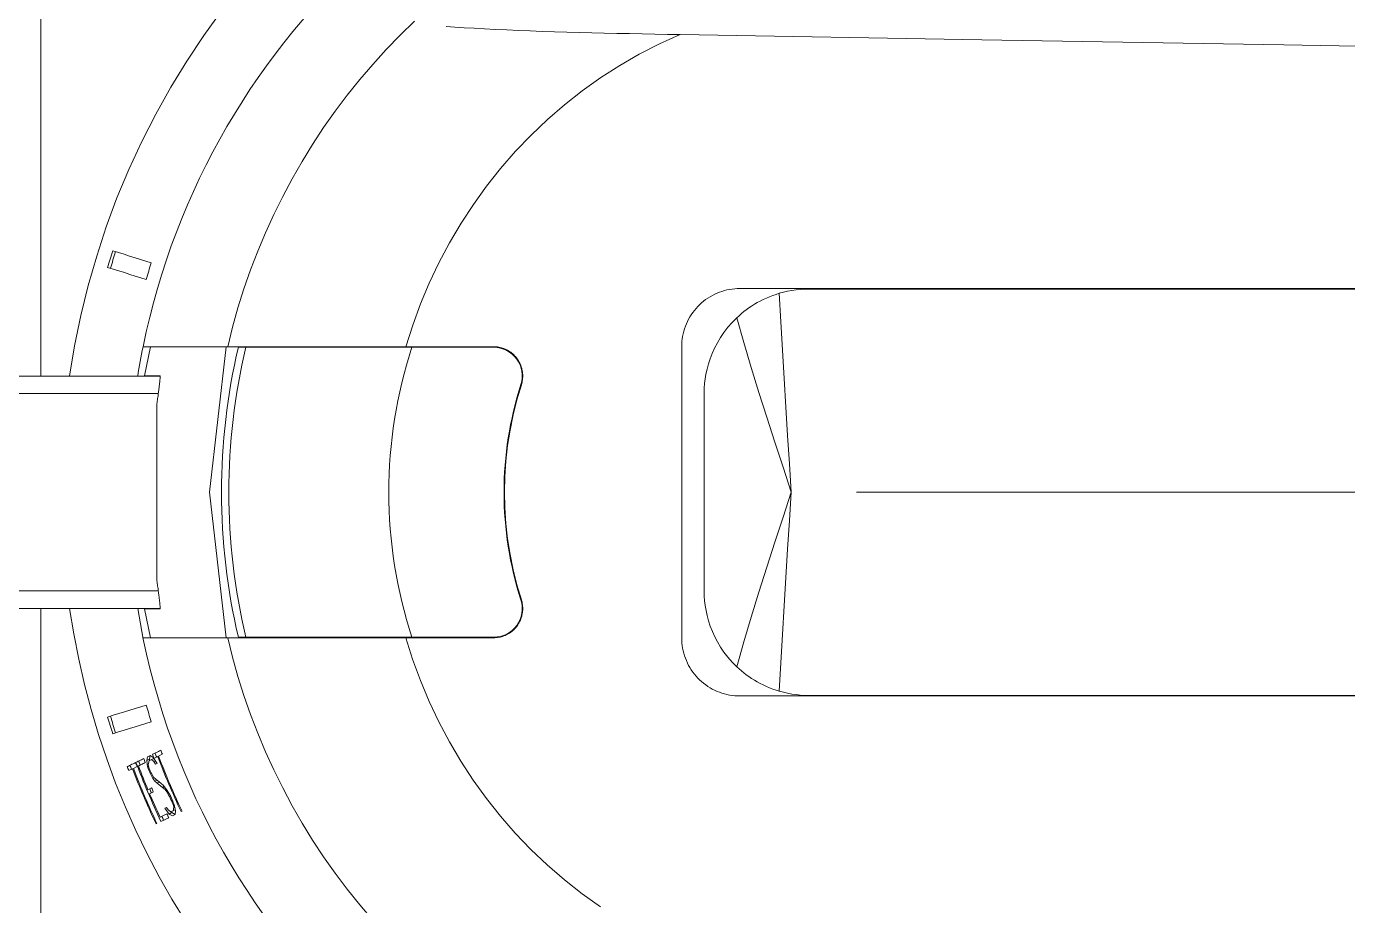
# Model space of a CAD drawing. Header units: millimetres. Extents: x 1359 to 3577, y 1333 to 3557.
# Drawn here: x 1638.31 to 1660.99, y 1832.56 to 1847.66 of the extents above; entities that cross this region are included whole.
import ezdxf

# ---------------------------------------------------------------- set-up
doc = ezdxf.new("R2010")
doc.units = ezdxf.units.MM
doc.layers.add('000-PI-Oprema', color=30, linetype='Continuous', lineweight=5)
doc.layers.add('002-PI-Kabelska kanalica', color=150, linetype='Continuous')

# ---------------------------------------------------------------- blocks, each defined once
blk = doc.blocks.new('QB')
at = {"layer": '000-PI-Oprema', "color": 0, "linetype": 'ByBlock', "lineweight": 0}
for p, q in [((77.307, -21.497), (77.307, -1.992)), ((80.103, -15.646), (80.412, -15.218)), ((83.474, -15.641), (83.721, -15.401)), ((79.81, -16.086), (80.103, -15.646)), ((83.235, -15.888), (83.474, -15.641)), ((84.412, -15.501), (84.264, -15.49)), ((84.572, -15.512), (84.412, -15.501)), ((84.743, -15.523), (84.572, -15.512)), ((84.923, -15.533), (84.743, -15.523)), ((85.111, -15.542), (84.923, -15.533)), ((85.305, -15.551), (85.111, -15.542)), ((85.504, -15.559), (85.305, -15.551)), ((85.707, -15.567), (85.504, -15.559)), ((85.914, -15.575), (85.707, -15.567)), ((86.124, -15.581), (85.914, -15.575)), ((86.335, -15.588), (86.124, -15.581)), ((86.549, -15.594), (86.335, -15.588)), ((86.763, -15.599), (86.549, -15.594)), ((86.978, -15.605), (86.763, -15.599)), ((87.194, -15.61), (86.978, -15.605)), ((87.41, -15.614), (87.194, -15.61)), ((87.627, -15.619), (87.41, -15.614)), ((87.844, -15.623), (87.627, -15.619)), ((88.061, -15.627), (87.844, -15.623)), ((87.925, -15.79), (88.278, -15.631)), ((88.278, -15.631), (88.061, -15.627)), ((93.459, -15.719), (88.278, -15.631)), ((87.579, -15.967), (87.925, -15.79)), ((98.647, -15.806), (93.459, -15.719)), ((103.84, -15.893), (98.647, -15.806)), ((79.535, -16.536), (79.81, -16.086)), ((83.003, -16.143), (83.235, -15.888)), ((87.243, -16.161), (87.579, -15.967)), ((82.78, -16.404), (83.003, -16.143)), ((86.916, -16.37), (87.243, -16.161)), ((79.277, -16.997), (79.535, -16.536)), ((82.565, -16.673), (82.78, -16.404)), ((86.6, -16.595), (86.916, -16.37)), ((82.358, -16.948), (82.565, -16.673)), ((86.295, -16.835), (86.6, -16.595)), ((79.037, -17.468), (79.277, -16.997)), ((82.16, -17.229), (82.358, -16.948)), ((86.002, -17.089), (86.295, -16.835)), ((81.97, -17.517), (82.16, -17.229)), ((85.721, -17.356), (86.002, -17.089)), ((85.453, -17.636), (85.721, -17.356)), ((78.816, -17.948), (79.037, -17.468)), ((81.79, -17.81), (81.97, -17.517)), ((85.198, -17.929), (85.453, -17.636)), ((81.619, -18.108), (81.79, -17.81)), ((78.612, -18.436), (78.816, -17.948)), ((81.457, -18.412), (81.619, -18.108)), ((84.957, -18.233), (85.198, -17.929)), ((84.731, -18.548), (84.957, -18.233)), ((78.428, -18.932), (78.612, -18.436)), ((81.305, -18.721), (81.457, -18.412)), ((84.519, -18.872), (84.731, -18.548)), ((81.162, -19.034), (81.305, -18.721)), ((78.263, -19.434), (78.428, -18.932)), ((81.029, -19.352), (81.162, -19.034)), ((84.322, -19.207), (84.519, -18.872)), ((84.14, -19.549), (84.322, -19.207)), ((78.117, -19.943), (78.263, -19.434)), ((78.637, -19.374), (78.54, -19.344)), ((78.733, -19.404), (78.637, -19.374)), ((78.828, -19.434), (78.733, -19.404)), ((78.922, -19.463), (78.828, -19.434)), ((79.016, -19.493), (78.922, -19.463)), ((79.109, -19.522), (79.016, -19.493)), ((80.905, -19.673), (81.029, -19.352)), ((78.547, -19.661), (78.451, -19.63)), ((78.643, -19.691), (78.547, -19.661)), ((78.738, -19.72), (78.643, -19.691)), ((78.833, -19.75), (78.738, -19.72)), ((79.201, -19.551), (79.109, -19.522)), ((80.792, -19.998), (80.905, -19.673)), ((83.973, -19.9), (84.14, -19.549)), ((77.99, -20.457), (78.117, -19.943)), ((78.926, -19.779), (78.833, -19.75)), ((79.019, -19.808), (78.926, -19.779)), ((79.112, -19.837), (79.019, -19.808)), ((83.823, -20.258), (83.973, -19.9)), ((80.689, -20.327), (80.792, -19.998)), ((88.683, -20.211), (88.718, -20.183)), ((88.718, -20.183), (88.755, -20.158)), ((88.755, -20.158), (88.793, -20.134)), ((88.793, -20.134), (88.833, -20.112)), ((88.833, -20.112), (88.873, -20.091)), ((88.873, -20.091), (88.913, -20.073)), ((88.913, -20.073), (88.955, -20.056)), ((88.955, -20.056), (88.997, -20.041)), ((88.997, -20.041), (89.04, -20.028)), ((89.04, -20.028), (89.084, -20.017)), ((89.084, -20.017), (89.128, -20.008)), ((89.128, -20.008), (89.172, -20.001)), ((89.172, -20.001), (89.217, -19.996)), ((89.217, -19.996), (89.262, -19.993)), ((89.262, -19.993), (89.307, -19.992)), ((89.307, -19.992), (146.12, -19.992)), ((89.656, -20.207), (89.707, -20.181)), ((89.707, -20.181), (89.76, -20.157)), ((89.76, -20.157), (89.815, -20.134)), ((89.815, -20.134), (89.87, -20.112)), ((89.87, -20.112), (89.926, -20.093)), ((89.926, -20.093), (89.982, -20.075)), ((89.982, -20.075), (90.053, -20.056)), ((90.008, -20.563), (89.982, -20.075)), ((90.053, -20.056), (90.125, -20.04)), ((90.125, -20.04), (90.197, -20.026)), ((90.197, -20.026), (90.27, -20.016)), ((90.27, -20.016), (90.343, -20.008)), ((90.343, -20.008), (90.416, -20.004)), ((90.416, -20.004), (90.49, -20.002)), ((90.49, -20.002), (149.122, -20.002)), ((92.262, -20.002), (92.262, -19.992)), ((92.352, -20.002), (92.352, -19.992)), ((80.596, -20.658), (80.689, -20.327)), ((83.689, -20.622), (83.823, -20.258)), ((88.472, -20.442), (88.497, -20.405)), ((88.497, -20.405), (88.525, -20.369)), ((88.525, -20.369), (88.553, -20.334)), ((88.553, -20.334), (88.584, -20.301)), ((88.584, -20.301), (88.615, -20.27)), ((88.615, -20.27), (88.648, -20.239)), ((88.648, -20.239), (88.683, -20.211)), ((89.332, -20.424), (89.373, -20.39)), ((89.373, -20.39), (89.416, -20.357)), ((89.416, -20.357), (89.461, -20.325)), ((89.461, -20.325), (89.508, -20.294)), ((89.508, -20.294), (89.555, -20.264)), ((89.555, -20.264), (89.605, -20.235)), ((89.605, -20.235), (89.656, -20.207)), ((77.884, -20.975), (77.99, -20.457)), ((83.571, -20.992), (83.689, -20.622)), ((88.37, -20.641), (88.387, -20.599)), ((88.387, -20.599), (88.406, -20.559)), ((88.406, -20.559), (88.426, -20.519)), ((88.426, -20.519), (88.448, -20.48)), ((88.448, -20.48), (88.472, -20.442)), ((89.1, -20.659), (89.173, -20.575)), ((89.173, -20.575), (89.254, -20.494)), ((89.254, -20.494), (89.292, -20.459)), ((89.374, -20.921), (89.254, -20.494)), ((89.292, -20.459), (89.332, -20.424)), ((90.036, -21.051), (90.008, -20.563)), ((80.513, -20.992), (80.596, -20.658)), ((88.311, -20.903), (88.316, -20.858)), ((88.316, -20.858), (88.323, -20.814)), ((88.323, -20.814), (88.332, -20.77)), ((88.332, -20.77), (88.343, -20.726)), ((88.343, -20.726), (88.355, -20.683)), ((88.355, -20.683), (88.37, -20.641)), ((88.919, -20.925), (88.973, -20.835)), ((88.973, -20.835), (89.033, -20.746)), ((89.033, -20.746), (89.1, -20.659)), ((77.797, -21.497), (77.884, -20.975)), ((79.059, -20.992), (85.078, -20.992)), ((79.19, -20.992), (79.087, -21.492)), ((80.695, -21.002), (85.08, -21.002)), ((85.1, -20.993), (85.078, -20.992)), ((85.123, -20.994), (85.1, -20.993)), ((85.145, -20.997), (85.123, -20.994)), ((85.167, -21), (85.145, -20.997)), ((85.189, -21.005), (85.167, -21)), ((85.211, -21.01), (85.189, -21.005)), ((85.232, -21.017), (85.211, -21.01)), ((85.254, -21.024), (85.232, -21.017)), ((85.274, -21.032), (85.254, -21.024)), ((85.295, -21.042), (85.274, -21.032)), ((85.315, -21.052), (85.295, -21.042)), ((85.334, -21.063), (85.315, -21.052)), ((85.353, -21.075), (85.334, -21.063)), ((85.372, -21.088), (85.353, -21.075)), ((85.39, -21.101), (85.372, -21.088)), ((88.307, -20.992), (88.308, -20.947)), ((88.307, -25.992), (88.307, -20.992)), ((88.308, -20.947), (88.311, -20.903)), ((88.83, -21.108), (88.871, -21.017)), ((88.871, -21.017), (88.919, -20.925)), ((89.501, -21.348), (89.374, -20.921)), ((90.065, -21.539), (90.036, -21.051)), ((85.407, -21.116), (85.39, -21.101)), ((85.423, -21.131), (85.407, -21.116)), ((85.439, -21.147), (85.423, -21.131)), ((85.454, -21.163), (85.439, -21.147)), ((85.469, -21.181), (85.454, -21.163)), ((85.482, -21.198), (85.469, -21.181)), ((85.495, -21.217), (85.482, -21.198)), ((85.507, -21.236), (85.495, -21.217)), ((85.518, -21.255), (85.507, -21.236)), ((85.528, -21.275), (85.518, -21.255)), ((85.538, -21.296), (85.528, -21.275)), ((85.546, -21.317), (85.538, -21.296)), ((85.553, -21.338), (85.546, -21.317)), ((88.743, -21.376), (88.766, -21.288)), ((88.766, -21.288), (88.795, -21.199)), ((88.795, -21.199), (88.83, -21.108)), ((76.467, -21.497), (79.351, -21.497)), ((79.087, -21.492), (79.349, -21.492)), ((79.35, -21.493), (79.349, -21.492)), ((79.351, -21.494), (79.35, -21.493)), ((79.35, -21.553), (79.351, -21.542)), ((79.351, -21.497), (79.351, -21.494)), ((79.352, -21.5), (79.351, -21.497)), ((79.351, -21.542), (79.352, -21.533)), ((79.352, -21.505), (79.352, -21.5)), ((79.352, -21.51), (79.352, -21.505)), ((79.352, -21.517), (79.352, -21.51)), ((79.352, -21.524), (79.352, -21.517)), ((79.352, -21.533), (79.352, -21.524)), ((85.56, -21.359), (85.553, -21.338)), ((85.565, -21.381), (85.56, -21.359)), ((85.57, -21.403), (85.565, -21.381)), ((85.573, -21.425), (85.57, -21.403)), ((85.576, -21.447), (85.573, -21.425)), ((85.573, -21.559), (85.576, -21.537)), ((85.577, -21.47), (85.576, -21.447)), ((85.576, -21.537), (85.577, -21.514)), ((85.578, -21.492), (85.577, -21.47)), ((85.577, -21.514), (85.578, -21.492)), ((88.701, -21.623), (88.71, -21.544)), ((88.71, -21.544), (88.724, -21.461)), ((88.724, -21.461), (88.743, -21.376)), ((89.632, -21.776), (89.501, -21.348)), ((90.095, -22.028), (90.065, -21.539)), ((79.324, -21.776), (79.327, -21.755)), ((79.327, -21.755), (79.329, -21.736)), ((79.329, -21.736), (79.332, -21.717)), ((79.332, -21.717), (79.334, -21.698)), ((79.334, -21.698), (79.336, -21.68)), ((79.336, -21.68), (79.338, -21.663)), ((79.338, -21.663), (79.34, -21.647)), ((79.34, -21.647), (79.342, -21.632)), ((79.342, -21.632), (79.344, -21.617)), ((79.344, -21.617), (79.345, -21.603)), ((79.345, -21.603), (79.347, -21.589)), ((79.347, -21.589), (79.348, -21.576)), ((79.348, -21.576), (79.349, -21.564)), ((79.349, -21.564), (79.35, -21.553)), ((85.478, -21.902), (85.554, -21.645)), ((85.554, -21.645), (85.56, -21.624)), ((85.56, -21.624), (85.566, -21.602)), ((85.566, -21.602), (85.57, -21.581)), ((85.57, -21.581), (85.573, -21.559)), ((88.692, -21.802), (88.695, -21.703)), ((88.695, -21.703), (88.701, -21.623)), ((76.167, -21.797), (79.321, -21.797)), ((79.295, -21.992), (79.298, -21.971)), ((79.295, -21.992), (79.295, -24.992)), ((79.298, -21.971), (79.301, -21.949)), ((79.301, -21.949), (79.304, -21.927)), ((79.304, -21.927), (79.307, -21.905)), ((79.307, -21.905), (79.31, -21.883)), ((79.31, -21.883), (79.313, -21.861)), ((79.313, -21.861), (79.316, -21.839)), ((79.316, -21.839), (79.318, -21.818)), ((79.318, -21.818), (79.321, -21.796)), ((79.321, -21.796), (79.324, -21.776)), ((85.413, -22.162), (85.478, -21.902)), ((88.692, -25.182), (88.692, -21.802)), ((89.768, -22.205), (89.632, -21.776)), ((85.36, -22.425), (85.413, -22.162)), ((89.906, -22.634), (89.768, -22.205)), ((90.125, -22.516), (90.095, -22.028)), ((85.318, -22.69), (85.36, -22.425)), ((90.047, -23.063), (89.906, -22.634)), ((90.157, -23.004), (90.125, -22.516)), ((85.288, -22.956), (85.318, -22.69)), ((85.271, -23.224), (85.288, -22.956)), ((90.189, -23.492), (90.047, -23.063)), ((90.189, -23.492), (90.157, -23.004)), ((85.265, -23.492), (85.271, -23.224)), ((85.271, -23.76), (85.265, -23.492)), ((90.047, -23.922), (90.189, -23.492)), ((90.157, -23.98), (90.189, -23.492)), ((91.307, -23.492), (149.307, -23.492)), ((85.288, -24.028), (85.271, -23.76)), ((85.318, -24.295), (85.288, -24.028)), ((89.906, -24.35), (90.047, -23.922)), ((90.125, -24.469), (90.157, -23.98)), ((85.36, -24.56), (85.318, -24.295)), ((89.768, -24.779), (89.906, -24.35)), ((90.095, -24.957), (90.125, -24.469)), ((85.413, -24.822), (85.36, -24.56)), ((85.478, -25.082), (85.413, -24.822)), ((89.632, -25.208), (89.768, -24.779)), ((79.298, -25.014), (79.295, -24.992)), ((79.301, -25.036), (79.298, -25.014)), ((79.304, -25.058), (79.301, -25.036)), ((79.307, -25.08), (79.304, -25.058)), ((79.31, -25.102), (79.307, -25.08)), ((79.313, -25.124), (79.31, -25.102)), ((79.316, -25.145), (79.313, -25.124)), ((79.318, -25.167), (79.316, -25.145)), ((79.321, -25.188), (79.318, -25.167)), ((85.554, -25.339), (85.478, -25.082)), ((90.065, -25.445), (90.095, -24.957)), ((76.167, -25.187), (79.321, -25.187)), ((79.324, -25.209), (79.321, -25.188)), ((79.327, -25.229), (79.324, -25.209)), ((79.329, -25.249), (79.327, -25.229)), ((79.332, -25.268), (79.329, -25.249)), ((79.334, -25.286), (79.332, -25.268)), ((79.336, -25.304), (79.334, -25.286)), ((79.338, -25.321), (79.336, -25.304)), ((79.34, -25.337), (79.338, -25.321)), ((79.342, -25.353), (79.34, -25.337)), ((79.344, -25.367), (79.342, -25.353)), ((79.345, -25.382), (79.344, -25.367)), ((79.347, -25.395), (79.345, -25.382)), ((79.348, -25.408), (79.347, -25.395)), ((85.56, -25.361), (85.554, -25.339)), ((85.566, -25.382), (85.56, -25.361)), ((85.57, -25.404), (85.566, -25.382)), ((88.695, -25.278), (88.692, -25.182)), ((88.701, -25.359), (88.695, -25.278)), ((88.71, -25.44), (88.701, -25.359)), ((89.5, -25.636), (89.632, -25.208)), ((76.467, -25.487), (79.351, -25.487)), ((77.307, -61.992), (77.307, -25.487)), ((77.869, -25.926), (77.797, -25.487)), ((79.087, -25.492), (79.349, -25.492)), ((79.087, -25.492), (79.19, -25.992)), ((79.349, -25.42), (79.348, -25.408)), ((79.35, -25.432), (79.349, -25.42)), ((79.349, -25.492), (79.35, -25.492)), ((79.351, -25.442), (79.35, -25.432)), ((79.35, -25.492), (79.351, -25.49)), ((79.352, -25.452), (79.351, -25.442)), ((79.351, -25.488), (79.352, -25.484)), ((79.351, -25.49), (79.351, -25.488)), ((79.352, -25.46), (79.352, -25.452)), ((79.352, -25.468), (79.352, -25.46)), ((79.352, -25.474), (79.352, -25.468)), ((79.352, -25.48), (79.352, -25.474)), ((79.352, -25.484), (79.352, -25.48)), ((85.553, -25.647), (85.56, -25.625)), ((85.56, -25.625), (85.565, -25.604)), ((85.565, -25.604), (85.57, -25.582)), ((85.573, -25.426), (85.57, -25.404)), ((85.57, -25.582), (85.573, -25.559)), ((85.576, -25.448), (85.573, -25.426)), ((85.573, -25.559), (85.576, -25.537)), ((85.577, -25.47), (85.576, -25.448)), ((85.576, -25.537), (85.577, -25.515)), ((85.578, -25.492), (85.577, -25.47)), ((85.577, -25.515), (85.578, -25.492)), ((88.725, -25.525), (88.71, -25.44)), ((88.744, -25.612), (88.725, -25.525)), ((88.768, -25.702), (88.744, -25.612)), ((90.036, -25.933), (90.065, -25.445)), ((85.407, -25.869), (85.423, -25.854)), ((85.423, -25.854), (85.439, -25.838)), ((85.439, -25.838), (85.454, -25.821)), ((85.454, -25.821), (85.469, -25.804)), ((85.469, -25.804), (85.482, -25.786)), ((85.482, -25.786), (85.495, -25.768)), ((85.495, -25.768), (85.507, -25.749)), ((85.507, -25.749), (85.518, -25.729)), ((85.518, -25.729), (85.528, -25.709)), ((85.528, -25.709), (85.538, -25.689)), ((85.538, -25.689), (85.546, -25.668)), ((85.546, -25.668), (85.553, -25.647)), ((88.798, -25.794), (88.768, -25.702)), ((88.834, -25.885), (88.798, -25.794)), ((89.374, -26.064), (89.5, -25.636)), ((77.954, -26.362), (77.869, -25.926)), ((79.059, -25.992), (85.078, -25.992)), ((80.596, -26.326), (80.513, -25.992)), ((80.695, -25.982), (85.08, -25.982)), ((83.688, -26.362), (83.57, -25.992)), ((85.078, -25.992), (85.1, -25.992)), ((85.1, -25.992), (85.123, -25.99)), ((85.123, -25.99), (85.145, -25.988)), ((85.145, -25.988), (85.167, -25.984)), ((85.167, -25.984), (85.189, -25.98)), ((85.189, -25.98), (85.211, -25.974)), ((85.211, -25.974), (85.232, -25.968)), ((85.232, -25.968), (85.253, -25.96)), ((85.253, -25.96), (85.274, -25.952)), ((85.274, -25.952), (85.295, -25.943)), ((85.295, -25.943), (85.315, -25.932)), ((85.315, -25.932), (85.334, -25.921)), ((85.334, -25.921), (85.353, -25.91)), ((85.353, -25.91), (85.372, -25.897)), ((85.372, -25.897), (85.389, -25.883)), ((85.389, -25.883), (85.407, -25.869)), ((88.308, -26.037), (88.307, -25.992)), ((88.311, -26.082), (88.308, -26.037)), ((88.316, -26.127), (88.311, -26.082)), ((88.875, -25.976), (88.834, -25.885)), ((88.922, -26.064), (88.875, -25.976)), ((88.974, -26.151), (88.922, -26.064)), ((89.254, -26.491), (89.374, -26.064)), ((90.008, -26.421), (90.036, -25.933)), ((88.323, -26.171), (88.316, -26.127)), ((88.332, -26.215), (88.323, -26.171)), ((88.343, -26.258), (88.332, -26.215)), ((88.355, -26.301), (88.343, -26.258)), ((88.37, -26.343), (88.355, -26.301)), ((89.033, -26.238), (88.974, -26.151)), ((89.099, -26.324), (89.033, -26.238)), ((78.053, -26.795), (77.954, -26.362)), ((80.689, -26.658), (80.596, -26.326)), ((83.822, -26.726), (83.688, -26.362)), ((88.387, -26.385), (88.37, -26.343)), ((88.406, -26.426), (88.387, -26.385)), ((88.426, -26.466), (88.406, -26.426)), ((88.448, -26.505), (88.426, -26.466)), ((88.472, -26.543), (88.448, -26.505)), ((89.173, -26.409), (89.099, -26.324)), ((89.254, -26.491), (89.173, -26.409)), ((89.292, -26.526), (89.254, -26.491)), ((89.332, -26.56), (89.292, -26.526)), ((89.982, -26.909), (90.008, -26.421)), ((80.792, -26.986), (80.689, -26.658)), ((83.972, -27.084), (83.822, -26.726)), ((88.497, -26.58), (88.472, -26.543)), ((88.525, -26.615), (88.497, -26.58)), ((88.553, -26.65), (88.525, -26.615)), ((88.584, -26.683), (88.553, -26.65)), ((88.615, -26.715), (88.584, -26.683)), ((88.649, -26.745), (88.615, -26.715)), ((88.683, -26.774), (88.649, -26.745)), ((89.373, -26.594), (89.332, -26.56)), ((89.416, -26.627), (89.373, -26.594)), ((89.461, -26.659), (89.416, -26.627)), ((89.508, -26.69), (89.461, -26.659)), ((89.556, -26.721), (89.508, -26.69)), ((89.605, -26.749), (89.556, -26.721)), ((89.656, -26.777), (89.605, -26.749)), ((78.167, -27.225), (78.053, -26.795)), ((80.905, -27.311), (80.792, -26.986)), ((88.719, -26.801), (88.683, -26.774)), ((88.756, -26.827), (88.719, -26.801)), ((88.793, -26.851), (88.756, -26.827)), ((88.832, -26.873), (88.793, -26.851)), ((88.872, -26.893), (88.832, -26.873)), ((88.913, -26.912), (88.872, -26.893)), ((88.955, -26.928), (88.913, -26.912)), ((88.998, -26.943), (88.955, -26.928)), ((89.041, -26.956), (88.998, -26.943)), ((89.084, -26.967), (89.041, -26.956)), ((89.128, -26.976), (89.084, -26.967)), ((89.172, -26.983), (89.128, -26.976)), ((89.217, -26.988), (89.172, -26.983)), ((89.262, -26.991), (89.217, -26.988)), ((89.307, -26.992), (89.262, -26.991)), ((89.707, -26.803), (89.656, -26.777)), ((89.76, -26.828), (89.707, -26.803)), ((89.815, -26.851), (89.76, -26.828)), ((89.87, -26.872), (89.815, -26.851)), ((89.926, -26.891), (89.87, -26.872)), ((89.982, -26.909), (89.926, -26.891)), ((90.053, -26.928), (89.982, -26.909)), ((90.125, -26.945), (90.053, -26.928)), ((90.197, -26.958), (90.125, -26.945)), ((90.27, -26.969), (90.197, -26.958)), ((90.343, -26.976), (90.27, -26.969)), ((90.416, -26.981), (90.343, -26.976)), ((90.49, -26.982), (90.416, -26.981)), ((90.49, -26.982), (149.122, -26.982)), ((92.262, -26.992), (92.262, -26.982)), ((92.352, -26.992), (92.352, -26.982)), ((78.833, -27.235), (78.926, -27.205)), ((78.926, -27.205), (79.019, -27.176)), ((79.019, -27.176), (79.112, -27.147)), ((84.138, -27.435), (83.972, -27.084)), ((89.307, -26.992), (146.12, -26.992)), ((78.294, -27.651), (78.167, -27.225)), ((78.451, -27.354), (78.547, -27.324)), ((78.547, -27.324), (78.643, -27.294)), ((78.643, -27.294), (78.738, -27.264)), ((78.738, -27.264), (78.833, -27.235)), ((79.109, -27.463), (79.201, -27.434)), ((81.029, -27.633), (80.905, -27.311)), ((84.32, -27.777), (84.138, -27.435)), ((78.435, -28.072), (78.294, -27.651)), ((78.54, -27.64), (78.637, -27.61)), ((78.637, -27.61), (78.733, -27.58)), ((78.733, -27.58), (78.828, -27.55)), ((78.828, -27.55), (78.922, -27.521)), ((78.922, -27.521), (79.016, -27.492)), ((79.016, -27.492), (79.109, -27.463)), ((81.162, -27.95), (81.029, -27.633)), ((84.517, -28.111), (84.32, -27.777)), ((78.589, -28.488), (78.435, -28.072)), ((78.938, -28.132), (78.957, -28.123)), ((78.957, -28.123), (78.976, -28.113)), ((78.976, -28.113), (78.995, -28.104)), ((78.995, -28.104), (79.014, -28.095)), ((79.014, -28.095), (79.033, -28.086)), ((79.033, -28.086), (79.052, -28.076)), ((79.052, -28.076), (79.071, -28.067)), ((79.136, -28.035), (79.122, -28.101)), ((79.122, -28.101), (79.168, -28.079)), ((79.122, -28.101), (79.138, -28.214)), ((79.136, -28.035), (79.18, -28.014)), ((79.163, -28.104), (79.149, -28.166)), ((79.163, -28.104), (79.204, -28.083)), ((79.182, -28.015), (79.168, -28.079)), ((79.168, -28.079), (79.171, -28.1)), ((79.18, -28.014), (79.231, -28.047)), ((79.204, -28.083), (79.243, -28.065)), ((79.204, -28.083), (79.243, -28.12)), ((79.221, -27.994), (79.241, -27.984)), ((79.231, -28.047), (79.301, -28.151)), ((79.241, -27.984), (79.262, -27.974)), ((79.243, -28.12), (79.271, -28.107)), ((79.243, -28.12), (79.273, -28.165)), ((79.247, -28.063), (79.311, -28.032)), ((79.262, -27.974), (79.282, -27.964)), ((79.282, -27.964), (79.303, -27.954)), ((79.303, -27.954), (79.323, -27.944)), ((79.311, -28.032), (79.326, -28.024)), ((79.323, -27.944), (79.344, -27.934)), ((79.326, -28.024), (79.39, -27.993)), ((79.344, -27.934), (79.364, -27.924)), ((81.305, -28.263), (81.162, -27.95)), ((84.729, -28.436), (84.517, -28.111)), ((78.787, -28.205), (78.808, -28.195)), ((78.808, -28.195), (78.828, -28.185)), ((78.813, -28.274), (78.877, -28.243)), ((78.828, -28.185), (78.849, -28.175)), ((78.849, -28.175), (78.869, -28.165)), ((78.869, -28.165), (78.89, -28.155)), ((78.877, -28.243), (78.893, -28.236)), ((78.89, -28.155), (78.91, -28.145)), ((78.893, -28.236), (78.957, -28.204)), ((78.91, -28.145), (78.931, -28.135)), ((78.979, -28.193), (78.996, -28.185)), ((78.996, -28.185), (79.013, -28.177)), ((79.013, -28.177), (79.03, -28.169)), ((79.03, -28.169), (79.046, -28.161)), ((79.046, -28.161), (79.063, -28.152)), ((79.063, -28.152), (79.08, -28.144)), ((79.08, -28.144), (79.097, -28.136)), ((79.138, -28.214), (79.155, -28.205)), ((79.149, -28.166), (79.157, -28.214)), ((79.179, -28.317), (79.195, -28.309)), ((79.179, -28.317), (79.229, -28.41)), ((79.191, -28.303), (79.238, -28.387)), ((79.273, -28.165), (79.301, -28.151)), ((81.457, -28.572), (81.305, -28.263)), ((78.756, -28.9), (78.589, -28.488)), ((79.143, -28.603), (79.207, -28.572)), ((79.229, -28.41), (79.251, -28.4)), ((79.229, -28.41), (79.261, -28.455)), ((79.238, -28.387), (79.277, -28.423)), ((79.261, -28.455), (79.296, -28.438)), ((79.261, -28.455), (79.303, -28.492)), ((79.277, -28.423), (79.37, -28.493)), ((79.303, -28.492), (79.343, -28.473)), ((79.303, -28.492), (79.396, -28.561)), ((79.37, -28.493), (79.411, -28.529)), ((79.396, -28.561), (79.424, -28.547)), ((79.396, -28.561), (79.437, -28.598)), ((79.411, -28.529), (79.475, -28.616)), ((81.619, -28.876), (81.457, -28.572)), ((84.955, -28.751), (84.729, -28.436)), ((79.172, -28.671), (79.236, -28.639)), ((79.437, -28.598), (79.455, -28.589)), ((79.437, -28.598), (79.466, -28.637)), ((79.466, -28.637), (79.483, -28.629)), ((79.466, -28.637), (79.516, -28.723)), ((79.475, -28.616), (79.529, -28.708)), ((79.516, -28.723), (79.532, -28.715)), ((85.196, -29.055), (84.955, -28.751)), ((78.937, -29.305), (78.756, -28.9)), ((79.351, -29.073), (79.468, -29.015)), ((79.432, -28.919), (79.46, -28.905)), ((79.432, -28.919), (79.51, -29.019)), ((79.46, -28.905), (79.493, -28.948)), ((79.493, -28.948), (79.535, -28.983)), ((79.51, -29.019), (79.555, -28.996)), ((79.51, -29.019), (79.565, -29.05)), ((79.535, -28.983), (79.576, -28.963)), ((79.542, -28.98), (79.555, -28.996)), ((79.555, -28.996), (79.608, -29.027)), ((79.565, -29.05), (79.608, -29.029)), ((79.576, -28.856), (79.592, -28.849)), ((79.576, -28.856), (79.586, -28.902)), ((79.586, -28.902), (79.576, -28.963)), ((79.576, -28.963), (79.614, -28.944)), ((79.586, -28.902), (79.603, -28.894)), ((79.595, -28.856), (79.618, -28.965)), ((79.618, -28.965), (79.608, -29.029)), ((79.713, -28.978), (79.728, -28.97)), ((81.79, -29.175), (81.619, -28.876)), ((79.281, -29.188), (79.297, -29.181)), ((79.367, -29.146), (79.5, -29.082)), ((81.97, -29.468), (81.79, -29.175)), ((85.45, -29.347), (85.196, -29.055)), ((79.131, -29.705), (78.937, -29.305)), ((82.159, -29.755), (81.97, -29.468)), ((85.718, -29.628), (85.45, -29.347)), ((79.337, -30.097), (79.131, -29.705)), ((85.999, -29.895), (85.718, -29.628)), ((82.358, -30.037), (82.159, -29.755)), ((86.292, -30.149), (85.999, -29.895)), ((79.556, -30.483), (79.337, -30.097)), ((82.564, -30.312), (82.358, -30.037)), ((86.596, -30.389), (86.292, -30.149)), ((82.78, -30.58), (82.564, -30.312)), ((86.912, -30.614), (86.596, -30.389)), ((79.787, -30.862), (79.556, -30.483)), ((83.003, -30.842), (82.78, -30.58))]:
    blk.add_line(p, q, dxfattribs=at)
blk.add_lwpolyline([(80.485, -20.992), (80.199, -23.492), (80.485, -25.992)], dxfattribs=at)
for centre, radius, start, end in [((91.307, -23.492), 12.5, 94.8338, 168.463), ((91.307, -23.492), 13.423, 161.9997, 163.2803), ((91.307, -23.492), 13.373, 161.9973, 163.2827), ((91.307, -23.492), 12.731, 161.9649, 163.3151), ((91.307, -23.492), 12.5, 168.463, 170.8163), ((91.307, -23.492), 10.9, 166.7947, 193.2053), ((91.307, -23.492), 10.775, 166.6381, 193.3619), ((91.307, -23.492), 8.028, 161.9316, 198.0684), ((85.08, -21.492), 0.49, 342.1931, 90), ((91.307, -23.492), 6.05, 162.1931, 197.8069), ((85.08, -25.492), 0.49, 270, 17.8069), ((91.307, -23.492), 12.5, 189.1837, 265.2945), ((91.307, -23.492), 12.731, 196.6849, 198.0351), ((91.307, -23.492), 13.423, 196.7197, 198.0003), ((91.307, -23.492), 13.373, 196.7173, 198.0027), ((91.307, -23.492), 13.16, 200.5411, 200.8618), ((91.307, -23.492), 13.063, 200.5006, 200.8237), ((91.307, -23.492), 12.897, 200.4296, 200.7568), ((91.307, -23.492), 12.846, 200.4075, 200.736), ((91.307, -23.492), 12.826, 200.7277, 205.3214), ((91.307, -23.492), 12.809, 200.7207, 205.3205), ((91.307, -23.492), 12.738, 200.3598, 200.6912), ((91.307, -23.492), 13.377, 200.6301, 200.9455), ((91.307, -23.492), 13.326, 200.6096, 200.9262), ((91.307, -23.492), 13.306, 200.9184, 205.3459), ((91.307, -23.492), 13.289, 200.912, 205.3451), ((91.307, -23.492), 13.218, 200.5653, 200.8845), ((91.307, -23.492), 13.211, 200.5622, 205.3412), ((91.307, -23.492), 13.194, 200.875, 202.7909), ((91.307, -23.492), 13.052, 201.206, 201.6918), ((91.307, -23.492), 13.035, 201.2358, 201.6558), ((91.307, -23.492), 13.123, 202.7735, 203.0942), ((91.307, -23.492), 13.194, 203.1099, 205.0218), ((91.307, -23.492), 13.16, 202.7827, 203.1024), ((91.307, -23.492), 12.898, 203.9243, 204.5732), ((91.307, -23.492), 12.881, 203.8873, 204.6078), ((91.307, -23.492), 13.063, 205.012, 205.3337), ((91.307, -23.492), 13.16, 205.0193, 205.3386)]:
    blk.add_arc(centre, radius, start, end, dxfattribs=at)

msp = doc.modelspace()

# ---------------------------------------------------------------- block references
at = {"layer": '002-PI-Kabelska kanalica', "color": 0, "linetype": 'ByBlock', "lineweight": 0}
msp.add_blockref('QB', (1561.255, 1863.15), dxfattribs=at)

doc.saveas('drawing.dxf')
